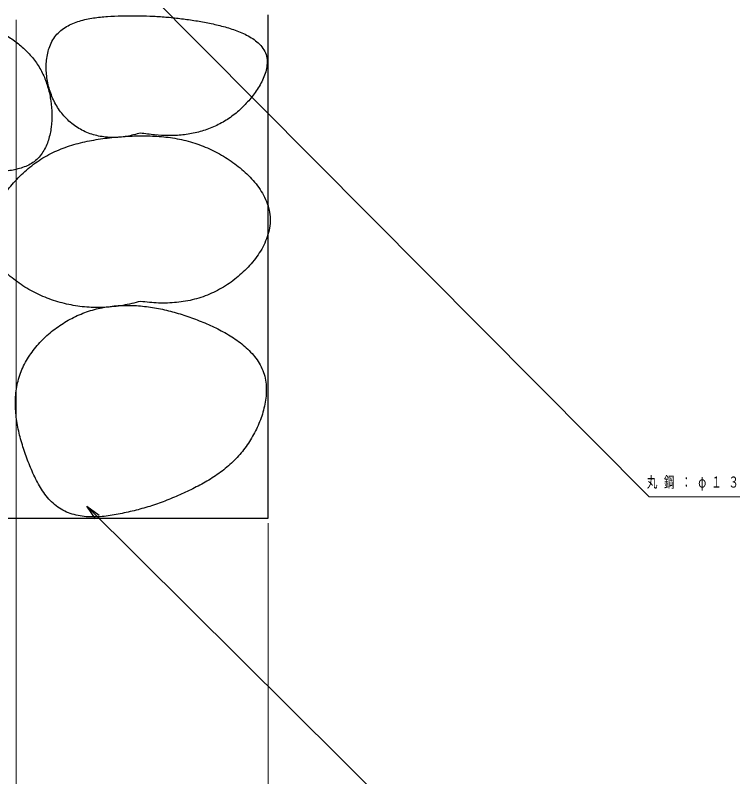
# Model space of a CAD drawing. Units: millimetres on the paper, scale 1:20. Extents: x -385 to 0, y 0 to 267.
# Drawn here: x -283.44 to -276.24, y 93.87 to 101.44 of the extents above; entities that cross this region are included whole.
import ezdxf

# ---------------------------------------------------------------- set-up
doc = ezdxf.new("R2010")
doc.units = ezdxf.units.MM
doc.layers.add('1_20', color=7, linetype='Continuous', lineweight=25)
doc.styles.add('ＭＳ ゴシック', font='')
doc.styles.get('ＭＳ ゴシック').set_extended_font_data('MS Gothic')

msp = doc.modelspace()

# ---------------------------------------------------------------- linework, layer by layer
at = {"layer": '1_20'}
for p, q in [((-280.925, 96.44), (-280.925, 101.44)), ((-282.637, 96.435), (-282.725, 96.559)), ((-282.725, 96.559), (-282.601, 96.471)), ((-282.725, 96.559), (-282.619, 96.453)), ((-300.925, 96.44), (-280.925, 96.44))]:
    msp.add_line(p, q, dxfattribs=at)
at = {"layer": '1_20', "lineweight": 13}
for p, q in [((-283.425, 101.39), (-283.425, 76.39)), ((-283.425, 100.44), (-283.425, 75.44)), ((-280.925, 96.39), (-280.925, 66.39)), ((-280.925, 95.44), (-280.925, 65.44))]:
    msp.add_line(p, q, dxfattribs=at)
for points in [[(-289.334, 108.92), (-277.14, 96.652), (-276.24, 96.652)], [(-282.725, 96.559), (-277.14, 91.011), (-276.84, 91.011)]]:
    msp.add_lwpolyline(points, dxfattribs=at)
at = {"layer": '1_20'}
for points, knots in [([(-282.192, 100.265), (-282.145, 100.258), (-282.099, 100.251), (-282.052, 100.247), (-282.006, 100.243), (-281.959, 100.24), (-281.912, 100.24), (-281.865, 100.24), (-281.818, 100.242), (-281.771, 100.247), (-281.725, 100.252), (-281.678, 100.26), (-281.633, 100.271), (-281.587, 100.282), (-281.542, 100.295), (-281.499, 100.313), (-281.455, 100.33), (-281.413, 100.35), (-281.372, 100.374), (-281.332, 100.397), (-281.293, 100.424), (-281.256, 100.453), (-281.22, 100.482), (-281.185, 100.514), (-281.153, 100.548), (-281.12, 100.582), (-281.09, 100.617), (-281.062, 100.655), (-281.035, 100.693), (-281.008, 100.733), (-280.988, 100.775), (-280.968, 100.816), (-280.948, 100.861), (-280.94, 100.906), (-280.933, 100.951), (-280.93, 101.003), (-280.944, 101.045), (-280.957, 101.088), (-280.989, 101.128), (-281.022, 101.16), (-281.054, 101.192), (-281.097, 101.216), (-281.138, 101.238), (-281.179, 101.26), (-281.224, 101.277), (-281.268, 101.293), (-281.312, 101.308), (-281.357, 101.321), (-281.403, 101.332), (-281.448, 101.344), (-281.494, 101.354), (-281.54, 101.363), (-281.586, 101.372), (-281.632, 101.379), (-281.678, 101.387), (-281.725, 101.394), (-281.771, 101.4), (-281.818, 101.405), (-281.864, 101.411), (-281.911, 101.416), (-281.958, 101.419), (-282.004, 101.423), (-282.051, 101.426), (-282.098, 101.427), (-282.145, 101.429), (-282.192, 101.43), (-282.238, 101.43), (-282.285, 101.431), (-282.332, 101.43), (-282.379, 101.429), (-282.426, 101.428), (-282.473, 101.427), (-282.52, 101.423), (-282.566, 101.42), (-282.613, 101.416), (-282.659, 101.408), (-282.705, 101.401), (-282.752, 101.392), (-282.796, 101.378), (-282.841, 101.364), (-282.886, 101.347), (-282.926, 101.323), (-282.965, 101.299), (-283.004, 101.269), (-283.033, 101.233), (-283.062, 101.198), (-283.083, 101.154), (-283.099, 101.11), (-283.114, 101.067), (-283.122, 101.019), (-283.126, 100.972), (-283.13, 100.926), (-283.128, 100.878), (-283.123, 100.832), (-283.117, 100.786), (-283.108, 100.739), (-283.094, 100.695), (-283.08, 100.65), (-283.063, 100.606), (-283.041, 100.565), (-283.019, 100.524), (-282.993, 100.484), (-282.963, 100.448), (-282.933, 100.413), (-282.898, 100.379), (-282.861, 100.351), (-282.825, 100.323), (-282.784, 100.298), (-282.741, 100.279), (-282.699, 100.259), (-282.653, 100.245), (-282.608, 100.236), (-282.562, 100.226), (-282.515, 100.222), (-282.468, 100.221), (-282.422, 100.221), (-282.374, 100.225), (-282.328, 100.232), (-282.282, 100.24), (-282.237, 100.253), (-282.192, 100.265)], [0, 0, 0, 0, 1, 1, 1, 2, 2, 2, 3, 3, 3, 4, 4, 4, 5, 5, 5, 6, 6, 6, 7, 7, 7, 8, 8, 8, 9, 9, 9, 10, 10, 10, 11, 11, 11, 12, 12, 12, 13, 13, 13, 14, 14, 14, 15, 15, 15, 16, 16, 16, 17, 17, 17, 18, 18, 18, 19, 19, 19, 20, 20, 20, 21, 21, 21, 22, 22, 22, 23, 23, 23, 24, 24, 24, 25, 25, 25, 26, 26, 26, 27, 27, 27, 28, 28, 28, 29, 29, 29, 30, 30, 30, 31, 31, 31, 32, 32, 32, 33, 33, 33, 34, 34, 34, 35, 35, 35, 36, 36, 36, 37, 37, 37, 38, 38, 38, 39, 39, 39, 40, 40, 40, 40]), ([(-284.484, 99.609), (-284.445, 99.628), (-284.406, 99.647), (-284.366, 99.666), (-284.327, 99.685), (-284.288, 99.705), (-284.249, 99.723), (-284.209, 99.741), (-284.169, 99.758), (-284.129, 99.774), (-284.088, 99.79), (-284.047, 99.804), (-284.005, 99.816), (-283.963, 99.828), (-283.921, 99.838), (-283.878, 99.846), (-283.835, 99.854), (-283.792, 99.858), (-283.749, 99.863), (-283.706, 99.868), (-283.662, 99.871), (-283.619, 99.876), (-283.576, 99.881), (-283.532, 99.885), (-283.489, 99.892), (-283.447, 99.9), (-283.403, 99.908), (-283.362, 99.923), (-283.322, 99.937), (-283.28, 99.956), (-283.247, 99.981), (-283.213, 100.007), (-283.183, 100.042), (-283.16, 100.078), (-283.136, 100.114), (-283.119, 100.155), (-283.106, 100.196), (-283.093, 100.238), (-283.084, 100.281), (-283.079, 100.324), (-283.073, 100.367), (-283.071, 100.411), (-283.072, 100.454), (-283.072, 100.498), (-283.076, 100.541), (-283.082, 100.584), (-283.088, 100.627), (-283.097, 100.67), (-283.109, 100.712), (-283.121, 100.754), (-283.135, 100.795), (-283.153, 100.835), (-283.171, 100.874), (-283.193, 100.913), (-283.217, 100.949), (-283.24, 100.985), (-283.268, 101.019), (-283.297, 101.051), (-283.326, 101.084), (-283.358, 101.113), (-283.392, 101.141), (-283.425, 101.169), (-283.46, 101.195), (-283.497, 101.218), (-283.533, 101.242), (-283.572, 101.263), (-283.611, 101.282), (-283.649, 101.302), (-283.69, 101.319), (-283.73, 101.334), (-283.771, 101.349), (-283.813, 101.362), (-283.855, 101.373), (-283.897, 101.383), (-283.94, 101.392), (-283.983, 101.398), (-284.026, 101.403), (-284.07, 101.407), (-284.113, 101.407), (-284.157, 101.408), (-284.2, 101.406), (-284.243, 101.401), (-284.287, 101.396), (-284.33, 101.389), (-284.372, 101.378), (-284.414, 101.368), (-284.456, 101.356), (-284.497, 101.341), (-284.538, 101.326), (-284.578, 101.309), (-284.617, 101.29), (-284.656, 101.271), (-284.695, 101.25), (-284.732, 101.228), (-284.769, 101.206), (-284.806, 101.182), (-284.841, 101.156), (-284.876, 101.131), (-284.911, 101.104), (-284.944, 101.076), (-284.977, 101.048), (-285.009, 101.019), (-285.04, 100.988), (-285.071, 100.957), (-285.1, 100.925), (-285.128, 100.891), (-285.155, 100.857), (-285.181, 100.822), (-285.205, 100.786), (-285.228, 100.749), (-285.25, 100.711), (-285.269, 100.672), (-285.287, 100.633), (-285.303, 100.592), (-285.316, 100.55), (-285.328, 100.509), (-285.338, 100.466), (-285.344, 100.423), (-285.349, 100.38), (-285.352, 100.336), (-285.351, 100.293), (-285.351, 100.249), (-285.347, 100.206), (-285.339, 100.163), (-285.332, 100.12), (-285.321, 100.077), (-285.307, 100.036), (-285.293, 99.995), (-285.276, 99.955), (-285.255, 99.917), (-285.235, 99.879), (-285.21, 99.842), (-285.183, 99.808), (-285.156, 99.774), (-285.126, 99.742), (-285.093, 99.714), (-285.061, 99.685), (-285.025, 99.659), (-284.988, 99.638), (-284.95, 99.616), (-284.909, 99.598), (-284.868, 99.586), (-284.827, 99.574), (-284.783, 99.567), (-284.739, 99.565), (-284.696, 99.563), (-284.652, 99.568), (-284.61, 99.575), (-284.567, 99.582), (-284.525, 99.595), (-284.484, 99.609)], [0, 0, 0, 0, 1, 1, 1, 2, 2, 2, 3, 3, 3, 4, 4, 4, 5, 5, 5, 6, 6, 6, 7, 7, 7, 8, 8, 8, 9, 9, 9, 10, 10, 10, 11, 11, 11, 12, 12, 12, 13, 13, 13, 14, 14, 14, 15, 15, 15, 16, 16, 16, 17, 17, 17, 18, 18, 18, 19, 19, 19, 20, 20, 20, 21, 21, 21, 22, 22, 22, 23, 23, 23, 24, 24, 24, 25, 25, 25, 26, 26, 26, 27, 27, 27, 28, 28, 28, 29, 29, 29, 30, 30, 30, 31, 31, 31, 32, 32, 32, 33, 33, 33, 34, 34, 34, 35, 35, 35, 36, 36, 36, 37, 37, 37, 38, 38, 38, 39, 39, 39, 40, 40, 40, 41, 41, 41, 42, 42, 42, 43, 43, 43, 44, 44, 44, 45, 45, 45, 46, 46, 46, 47, 47, 47, 48, 48, 48, 49, 49, 49, 50, 50, 50, 50]), ([(-282.192, 98.593), (-282.132, 98.586), (-282.072, 98.579), (-282.013, 98.577), (-281.953, 98.575), (-281.892, 98.577), (-281.833, 98.583), (-281.774, 98.589), (-281.714, 98.599), (-281.656, 98.614), (-281.598, 98.629), (-281.541, 98.649), (-281.486, 98.674), (-281.432, 98.698), (-281.379, 98.727), (-281.329, 98.76), (-281.279, 98.793), (-281.232, 98.83), (-281.187, 98.871), (-281.143, 98.911), (-281.101, 98.955), (-281.064, 99.002), (-281.028, 99.049), (-280.993, 99.099), (-280.967, 99.152), (-280.942, 99.206), (-280.919, 99.264), (-280.91, 99.322), (-280.901, 99.38), (-280.902, 99.443), (-280.914, 99.501), (-280.925, 99.558), (-280.951, 99.615), (-280.981, 99.667), (-281.01, 99.719), (-281.048, 99.766), (-281.088, 99.811), (-281.128, 99.855), (-281.173, 99.895), (-281.22, 99.933), (-281.266, 99.97), (-281.316, 100.004), (-281.368, 100.035), (-281.419, 100.066), (-281.472, 100.094), (-281.527, 100.118), (-281.582, 100.141), (-281.639, 100.162), (-281.696, 100.178), (-281.754, 100.195), (-281.813, 100.207), (-281.872, 100.217), (-281.931, 100.226), (-281.991, 100.231), (-282.051, 100.235), (-282.11, 100.238), (-282.171, 100.238), (-282.231, 100.237), (-282.29, 100.235), (-282.35, 100.232), (-282.41, 100.227), (-282.47, 100.222), (-282.53, 100.216), (-282.589, 100.207), (-282.648, 100.198), (-282.707, 100.188), (-282.765, 100.174), (-282.824, 100.16), (-282.882, 100.144), (-282.938, 100.123), (-282.994, 100.103), (-283.05, 100.079), (-283.102, 100.051), (-283.155, 100.023), (-283.206, 99.99), (-283.254, 99.955), (-283.302, 99.919), (-283.348, 99.879), (-283.39, 99.837), (-283.432, 99.795), (-283.472, 99.75), (-283.508, 99.702), (-283.544, 99.654), (-283.577, 99.603), (-283.604, 99.55), (-283.631, 99.497), (-283.656, 99.44), (-283.67, 99.383), (-283.684, 99.325), (-283.693, 99.263), (-283.688, 99.205), (-283.683, 99.147), (-283.665, 99.086), (-283.639, 99.033), (-283.613, 98.981), (-283.574, 98.932), (-283.533, 98.889), (-283.492, 98.845), (-283.445, 98.808), (-283.396, 98.773), (-283.347, 98.738), (-283.295, 98.708), (-283.242, 98.681), (-283.188, 98.654), (-283.133, 98.63), (-283.076, 98.61), (-283.02, 98.591), (-282.962, 98.574), (-282.903, 98.562), (-282.845, 98.55), (-282.785, 98.541), (-282.725, 98.536), (-282.666, 98.532), (-282.605, 98.531), (-282.546, 98.534), (-282.486, 98.537), (-282.426, 98.544), (-282.367, 98.554), (-282.308, 98.563), (-282.25, 98.578), (-282.192, 98.593)], [0, 0, 0, 0, 1, 1, 1, 2, 2, 2, 3, 3, 3, 4, 4, 4, 5, 5, 5, 6, 6, 6, 7, 7, 7, 8, 8, 8, 9, 9, 9, 10, 10, 10, 11, 11, 11, 12, 12, 12, 13, 13, 13, 14, 14, 14, 15, 15, 15, 16, 16, 16, 17, 17, 17, 18, 18, 18, 19, 19, 19, 20, 20, 20, 21, 21, 21, 22, 22, 22, 23, 23, 23, 24, 24, 24, 25, 25, 25, 26, 26, 26, 27, 27, 27, 28, 28, 28, 29, 29, 29, 30, 30, 30, 31, 31, 31, 32, 32, 32, 33, 33, 33, 34, 34, 34, 35, 35, 35, 36, 36, 36, 37, 37, 37, 38, 38, 38, 39, 39, 39, 40, 40, 40, 40]), ([(-282.452, 96.474), (-282.399, 96.483), (-282.346, 96.493), (-282.294, 96.505), (-282.242, 96.516), (-282.19, 96.531), (-282.139, 96.546), (-282.087, 96.561), (-282.037, 96.579), (-281.986, 96.597), (-281.936, 96.615), (-281.886, 96.635), (-281.837, 96.657), (-281.788, 96.678), (-281.739, 96.7), (-281.691, 96.723), (-281.643, 96.747), (-281.595, 96.771), (-281.549, 96.798), (-281.502, 96.825), (-281.457, 96.853), (-281.413, 96.885), (-281.37, 96.916), (-281.328, 96.95), (-281.289, 96.986), (-281.25, 97.023), (-281.213, 97.062), (-281.18, 97.104), (-281.146, 97.146), (-281.116, 97.19), (-281.088, 97.236), (-281.061, 97.282), (-281.036, 97.33), (-281.016, 97.379), (-280.995, 97.429), (-280.977, 97.48), (-280.965, 97.532), (-280.953, 97.584), (-280.943, 97.638), (-280.942, 97.691), (-280.941, 97.744), (-280.945, 97.799), (-280.958, 97.85), (-280.972, 97.901), (-280.995, 97.952), (-281.023, 97.996), (-281.051, 98.041), (-281.088, 98.082), (-281.126, 98.119), (-281.164, 98.156), (-281.207, 98.189), (-281.251, 98.219), (-281.295, 98.25), (-281.342, 98.277), (-281.389, 98.302), (-281.436, 98.327), (-281.485, 98.35), (-281.534, 98.371), (-281.583, 98.392), (-281.633, 98.412), (-281.684, 98.43), (-281.734, 98.448), (-281.785, 98.465), (-281.836, 98.48), (-281.888, 98.495), (-281.94, 98.508), (-281.992, 98.519), (-282.045, 98.53), (-282.098, 98.538), (-282.151, 98.544), (-282.204, 98.55), (-282.258, 98.554), (-282.311, 98.554), (-282.365, 98.555), (-282.419, 98.552), (-282.472, 98.546), (-282.525, 98.54), (-282.578, 98.531), (-282.63, 98.518), (-282.682, 98.505), (-282.733, 98.488), (-282.782, 98.468), (-282.832, 98.447), (-282.88, 98.423), (-282.926, 98.396), (-282.972, 98.369), (-283.017, 98.339), (-283.059, 98.306), (-283.101, 98.273), (-283.141, 98.237), (-283.178, 98.198), (-283.215, 98.16), (-283.25, 98.118), (-283.28, 98.074), (-283.311, 98.031), (-283.339, 97.984), (-283.361, 97.935), (-283.383, 97.887), (-283.4, 97.835), (-283.412, 97.783), (-283.424, 97.732), (-283.43, 97.677), (-283.433, 97.624), (-283.435, 97.571), (-283.432, 97.517), (-283.427, 97.464), (-283.422, 97.411), (-283.412, 97.357), (-283.401, 97.305), (-283.39, 97.253), (-283.375, 97.201), (-283.359, 97.15), (-283.343, 97.099), (-283.325, 97.048), (-283.306, 96.999), (-283.286, 96.949), (-283.266, 96.899), (-283.242, 96.851), (-283.219, 96.803), (-283.194, 96.755), (-283.164, 96.711), (-283.133, 96.667), (-283.1, 96.623), (-283.06, 96.588), (-283.021, 96.553), (-282.974, 96.523), (-282.926, 96.501), (-282.878, 96.48), (-282.824, 96.468), (-282.771, 96.46), (-282.719, 96.452), (-282.664, 96.451), (-282.611, 96.453), (-282.558, 96.456), (-282.505, 96.465), (-282.452, 96.474)], [0, 0, 0, 0, 1, 1, 1, 2, 2, 2, 3, 3, 3, 4, 4, 4, 5, 5, 5, 6, 6, 6, 7, 7, 7, 8, 8, 8, 9, 9, 9, 10, 10, 10, 11, 11, 11, 12, 12, 12, 13, 13, 13, 14, 14, 14, 15, 15, 15, 16, 16, 16, 17, 17, 17, 18, 18, 18, 19, 19, 19, 20, 20, 20, 21, 21, 21, 22, 22, 22, 23, 23, 23, 24, 24, 24, 25, 25, 25, 26, 26, 26, 27, 27, 27, 28, 28, 28, 29, 29, 29, 30, 30, 30, 31, 31, 31, 32, 32, 32, 33, 33, 33, 34, 34, 34, 35, 35, 35, 36, 36, 36, 37, 37, 37, 38, 38, 38, 39, 39, 39, 40, 40, 40, 41, 41, 41, 42, 42, 42, 43, 43, 43, 44, 44, 44, 45, 45, 45, 45])]:
    msp.add_open_spline(points, degree=3, knots=knots, dxfattribs=at)

# ---------------------------------------------------------------- texts
at = {"layer": '1_20', "insert": (-277.163, 96.784), "char_height": 0.11, "attachment_point": 4, "style": 'ＭＳ ゴシック'}
msp.add_mtext('\\T1.62;\\W0.7;丸鋼：φ１３', dxfattribs=at)

doc.saveas('drawing.dxf')
